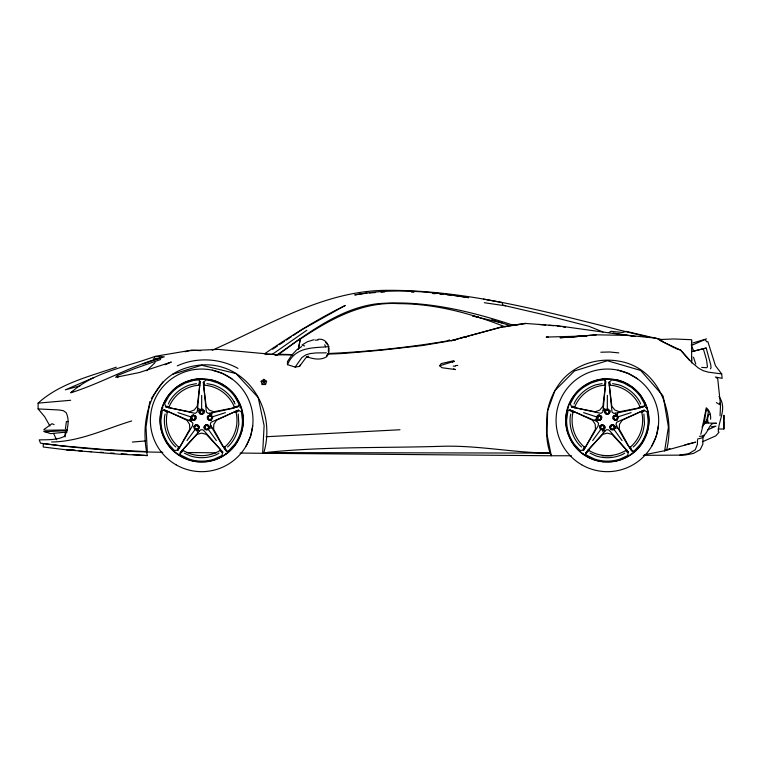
<?xml version="1.0" encoding="UTF-8"?>
<svg xmlns="http://www.w3.org/2000/svg" width="762" height="762" viewBox="0 0 762 762"><rect width="100%" height="100%" fill="white"/><g stroke="black" fill="none" stroke-linecap="round" stroke-linejoin="round"><path stroke-width="1.14" d="M691.639 361.264L691.639 356.302M691.639 344.338L691.639 340.538M718.08 429.006L723.89 429.006L723.9 421.272M723.89 420.053L723.89 415.338L723.89 429.006M240.068 453.057L262.652 453.285L263.862 452.58C278.292 403.279 238.439 351.501 186.338 367.894C149.457 379.124 139.894 422.005 147.352 455.581L118.862 454.162L66.77 449.894L43.243 447.018L43.243 443.56C82.868 448.923 122.834 451.742 162.811 452.276M191.062 421.386L164.363 409.956L162.268 410.699L160.925 420.357A40.548 40.548 0 0 0 162.887 432.968A40.453 40.453 0 0 0 168.707 444.322L174.384 450.437L177.927 450.228L192.491 425.777L192.881 423.224L191.062 421.386L190.786 416.824L192.138 415.28L193.51 414.919L195.882 416.309L196.234 417.69L194.843 420.053L192.1 420.024L191.1 419.014M596.741 421.386L570.033 409.956L567.938 410.699L566.595 420.357A40.548 40.548 0 0 0 568.566 432.968A40.453 40.453 0 0 0 574.386 444.322L580.053 450.437L583.597 450.228L598.17 425.777L598.551 423.224L596.741 421.386L596.465 416.824L597.808 415.28L599.189 414.919L601.551 416.309L601.904 417.69L600.513 420.053L597.77 420.024L596.77 419.014M697.497 440.103L697.421 444.246L695.268 449.78L688.724 453.657L679.733 455.133M702.983 436.112L702.831 444.227L700.202 449.675L693.468 453.428L684.619 455.114L643.328 455.333M318.011 339.347C327.603 337.661 332.222 350.082 326.641 356.778C320.288 360.626 312.906 358.95 306.372 356.616L308.629 356.302L305.829 357.854L299.476 366.389L295.151 367.084L287.436 364.627L287.512 361.464L291.684 355.273L296.589 349.948L301.676 346.577M65.408 428.758L66.399 421.519L68.504 421.548M65.065 436.902L65.265 432.245M200.044 381.648L197.434 410.575L197.015 412.08L195.262 413.366L165.935 406.994L164.649 403.689L168.707 396.402A40.472 40.472 0 0 1 177.708 387.363L185.099 383.105L193.215 380.505L198.691 379.886L200.044 381.648L199.787 384.038M605.714 381.648L603.104 410.575L602.694 412.08L600.932 413.366L571.605 406.994L570.319 403.689L574.386 396.402A40.472 40.472 0 0 1 583.387 387.363L590.779 383.105L598.884 380.505L604.361 379.886L605.714 381.648L605.466 384.038M720.052 415.738L720.528 405.07L717.709 378.666L715.423 377.028L722.157 378.333L721.681 373.913L715.442 365.703L707.86 341.614L706.707 341.814L705.031 339.404L693.096 342.871M328.317 351.558L328.489 348.034M208.312 415.49L207.845 418.357L209.455 419.767L211.474 419.081L211.807 417.062L210.293 415.709L208.369 416.347L207.959 418.338L209.474 419.681L211.398 419.043L211.493 419.957L210.169 420.453L207.674 419.319L207.407 416.585L209.645 414.995L212.141 416.128L212.693 417.624L211.493 419.957M613.981 415.49L613.524 418.357L615.125 419.767L617.144 419.081L617.487 417.062L615.972 415.709L614.048 416.347L613.629 418.338L615.144 419.681L617.068 419.043L617.172 419.957L615.839 420.453L613.343 419.319L613.077 416.585L615.315 414.995L617.811 416.128L618.363 417.624L617.172 419.957M193.986 426.453L193.9 427.873L194.948 429.635L196.634 430.111L198.406 429.377L199.282 426.777L197.463 424.72L194.777 425.272L193.986 426.453L194.52 427.149L196.044 424.634M599.665 426.453L600.065 429.044L602.809 430.016L604.866 428.196L604.952 426.777L603.133 424.72L600.446 425.272L599.665 426.453L601.085 429.082L604.085 429.377M199.044 411.137L200.054 409.499L202.482 409.051L204.33 410.909L204.397 412.328L202.54 414.347L199.863 413.756L199.101 412.556L199.044 411.137L201.635 409.613L201.692 395.364M604.714 411.137L605.723 409.499L608.162 409.051L610.01 410.909L610.067 412.328L608.219 414.347L605.533 413.756L604.771 412.556L604.714 411.137L607.314 409.613L607.362 395.364M607.314 409.613L609.171 410.661L609.2 412.794L606.8 414.414L609.124 412.747L609.114 410.718L607.352 409.718L605.599 410.737L605.533 413.756M197.863 425.806L198.644 425.51L195.758 425.406L197.882 425.596L199.196 428.196M603.533 425.806L604.314 425.51L601.428 425.406L600.189 427.149M240.497 407.746L241.03 407.575A40.729 40.729 0 0 0 232.496 392.62L226.066 386.801L218.551 382.486A40.757 40.757 0 0 0 201.692 378.99A40.757 40.757 0 0 0 184.823 382.486A41.234 41.234 0 0 0 177.308 386.801A41.205 41.205 0 0 0 170.879 392.62A40.729 40.729 0 0 0 162.344 407.575L161.192 411.756A40.862 40.862 0 0 0 160.239 420.357A41.196 41.196 0 0 0 162.239 433.178L165.783 441.093A40.777 40.777 0 0 0 177.375 453.828A40.757 40.757 0 0 0 193.072 460.915A41.262 41.262 0 0 0 201.692 461.839A41.262 41.262 0 0 0 210.302 460.915A40.757 40.757 0 0 0 226 453.828A40.777 40.777 0 0 0 237.592 441.093L241.135 433.178A41.196 41.196 0 0 0 242.916 424.691A40.862 40.862 0 0 0 242.183 411.756L241.03 407.575L240.182 407.403L241.03 407.575M646.166 407.746L646.7 407.575A40.729 40.729 0 0 0 638.165 392.62L631.736 386.801L624.221 382.486A40.757 40.757 0 0 0 607.362 378.99A40.757 40.757 0 0 0 590.502 382.486A41.234 41.234 0 0 0 582.978 386.801A41.205 41.205 0 0 0 576.548 392.62A40.729 40.729 0 0 0 568.014 407.575L566.861 411.756A40.862 40.862 0 0 0 566.128 424.691A41.196 41.196 0 0 0 567.909 433.178L571.452 441.093A40.777 40.777 0 0 0 583.044 453.828A40.757 40.757 0 0 0 594.551 459.781A41.262 41.262 0 0 0 607.362 461.839A41.262 41.262 0 0 0 615.982 460.915A40.757 40.757 0 0 0 631.679 453.828A40.777 40.777 0 0 0 643.261 441.093L646.805 433.178A41.196 41.196 0 0 0 648.595 424.691A40.862 40.862 0 0 0 647.852 411.756L646.7 407.575L645.862 407.403L646.7 407.575M177.375 453.828L177.698 453.371M583.044 453.828L583.378 453.371M209.398 428.177L209.255 426.263L207.045 424.634L204.53 425.729L204.006 427.053L204.216 428.454L206.426 430.082L208.426 429.635L209.398 428.177L212.065 427.892L221.904 444.846L226.8 451.447L228.991 450.437L234.667 444.322A40.453 40.453 0 0 0 240.487 432.968A40.548 40.548 0 0 0 242.449 420.357L241.459 412.08L238.468 410.166L210.998 422.243L210.331 424.31L212.065 427.892M615.067 428.177L614.924 426.263L612.715 424.634L610.2 425.729L609.686 427.053L609.895 428.454L612.096 430.082L614.096 429.635L615.067 428.177L617.734 427.892L627.583 444.846L632.47 451.447L634.67 450.437L640.337 444.322A40.453 40.453 0 0 0 646.157 432.968A40.548 40.548 0 0 0 648.129 420.357L647.129 412.08L644.147 410.166L616.677 422.243L616.001 424.31L617.734 427.892M149.819 401.555L145.999 427.101L147.352 452.123M644.823 454.666L664.635 450.742L668.426 427.158L663.169 396.011M298.275 349.044L300.285 339.071C329.517 319.678 361.95 301.4 398.297 303.628C435.416 303.714 471.03 313.382 505.282 326.888M298.494 349.101L300.285 339.071M209.255 426.263L208.045 429.025L205.94 429.187L204.74 427.558L205.645 424.844L204.787 427.625M610.324 427.558L611.314 424.844L610.324 427.558L609.686 427.053M252.717 425.72L250.631 436.264L246.126 446.018M658.387 425.72L656.301 436.264L651.796 446.018M211.503 415.452L212.065 412.823L231.229 408.699L239.011 406.089L238.725 403.689L234.667 396.402A40.472 40.472 0 0 0 225.666 387.363L218.275 383.105L210.16 380.505L206.102 379.981L203.349 382.229L206.359 412.08L208.121 413.366L212.065 412.823M617.182 415.452L617.734 412.823L636.899 408.699L644.681 406.089L644.404 403.689L640.337 396.402A40.472 40.472 0 0 0 631.336 387.363L623.945 383.105L615.829 380.505L611.772 379.981L609.029 382.229L612.029 412.08L613.791 413.366L617.734 412.823M165.144 413.995L164.573 416.462A37.128 37.128 0 0 0 173.955 445.332L175.851 446.98M570.814 413.995L570.243 416.462A37.128 37.128 0 0 0 579.625 445.332L581.53 446.98M700.811 434.273L704.05 421.205M199.644 380.457L198.72 385.229L199.473 385.143L199.644 386.401L197.234 406.241L194.186 410.032L189.633 411.766L170.021 407.918L168.878 407.375L169.193 406.679L166.535 406.213M222.752 452.19L221.847 455.619L214.284 459.134A40.596 40.596 0 0 1 201.692 461.153A40.596 40.596 0 0 1 189.09 459.134L180.318 454.866L180.261 452.647L200.596 429.797L202.778 429.797L203.997 430.778L222.752 452.19L221.504 450.866M605.314 380.457L604.39 385.229L605.142 385.143L605.314 386.401L602.904 406.241L599.856 410.032L595.312 411.766L575.701 407.918L574.548 407.375L574.862 406.679L572.205 406.213M628.431 452.19L627.526 455.619L619.954 459.134A40.596 40.596 0 0 1 607.362 461.153A40.596 40.596 0 0 1 594.76 459.134L585.997 454.866L585.93 452.647L606.276 429.797L608.447 429.797L609.667 430.778L628.431 452.19L627.174 450.866M265.557 384.524L266.595 381.324L263.871 379.343L261.147 381.314L262.185 384.524L265.557 384.524L263.928 382.153L263.871 379.343M601.713 424.634L601.428 425.406L603.552 425.596L604.866 428.196M154.381 357.397L154.8 356.397L188.7 350.653L218.332 349.396L277.444 354.844L292.551 354.901M168.383 404.022L169.364 401.698A37.119 37.119 0 0 1 190.167 384.848L196.444 383.638M574.053 404.022L575.043 401.698A37.119 37.119 0 0 1 595.836 384.848L602.113 383.638M622.049 440.579L613.715 429.025L614.924 426.263M216.379 440.579L208.045 429.025L208.769 427.111L207.569 425.482L205.683 425.682M207.95 428.968L208.769 427.111M610.457 427.625L611.229 425.701L613.239 425.482L614.439 427.111L613.629 428.968L610.772 429.568M177.365 449.418L178.632 447.037L179.194 447.551L180.07 446.627L189.786 429.168L189.548 424.301L186.88 420.233L168.764 411.813L167.507 411.585L167.354 412.328L163.106 409.975M583.044 449.418L584.302 447.037L584.864 447.551L585.749 446.627L595.455 429.168L595.217 424.301L592.56 420.233L574.434 411.813L573.176 411.585L573.024 412.328L568.776 409.975M177.927 450.228L178.803 448.627M583.597 450.228L584.473 448.627M201.692 378.99L201.692 379.552M607.362 378.99L607.362 379.552M299.476 366.389L300.304 364.969M225.676 453.371L226 453.828M631.346 453.371L631.679 453.828M701.964 426.996L705.088 423.043M598.256 417.481L599.351 415.633M143.113 363.912L164.268 356.826L154.353 356.616C126.244 367.046 93.535 372.018 70.78 392.811C101.765 383.057 130.493 366.208 162.001 357.292M326.488 356.016L327.765 354.073M710.413 368.818L711.041 367.856L710.794 364.95L706.193 348.034L691.772 351.634M199.282 426.777L197.539 429.282L195.415 429.082L186.995 440.579M604.952 426.777L603.209 429.282M193.51 414.919L191.453 417.09L192.1 420.024M597.77 420.024L597.122 417.09L599.189 414.919M151.362 398.44L162.944 381.857M295.151 367.084L301.838 357.597L305.81 354.901L310.029 353.578L316.249 352.92L326.336 352.835M453.457 368.894L455.524 369.57L441.998 367.732L439.655 365.77L441.208 363.579L453.533 360.769M195.786 425.482L194.605 427.13L195.434 428.977L197.453 429.177L198.634 427.539L197.806 425.691L195.786 425.482L197.882 425.596M603.123 429.177L604.314 427.539L603.475 425.691L601.456 425.482L600.275 427.13L601.113 428.977L603.123 429.177L601.113 428.977M287.436 364.627C295.494 346.31 312.744 348.148 328.917 346.624M592.665 440.579L601.085 429.082M262.185 384.524L263.928 382.153L266.595 381.324M209.464 427.673L210.883 425.777M615.134 427.673L616.553 425.777M193.462 420.405L195.529 418.357L195.062 416.271L195.882 416.309M599.142 420.405L601.199 418.357L600.732 416.271L598.694 415.642M704.326 435.712L702.107 437.826L697.525 439.083M208.769 420.224L209.455 419.767L207.169 417.986L207.988 418.205M162.877 407.746L162.344 407.575M568.547 407.746L568.023 407.575M180.261 452.647L181.87 450.866M585.93 452.647L587.54 450.866M160.591 359.521L135.369 368.322L117.386 375.523L115.691 377.323L139.236 372.561L171.307 362.055L165.183 364.712M49.882 425.968L44.653 416.69L38.1 408.918L38.1 403.136C59.655 383.486 89.43 376.447 116.31 367.179M146.714 370.684L155.105 362.569M193.062 415.719L194.986 416.328L195.424 418.309L193.919 419.681L191.995 419.062L191.557 417.081L193.062 415.719M601.094 418.309L599.599 419.681L597.665 419.062L597.237 417.081L598.732 415.719L600.666 416.328L601.523 419.062L600.732 416.271L601.551 416.309M188.862 420.367L190.852 418.567M594.531 420.367L596.532 418.567M227.514 446.989L229.419 445.332A37.128 37.128 0 0 0 237.201 431.902L238.82 424.263L238.239 414.004M633.184 446.989L635.098 445.332A37.128 37.128 0 0 0 642.88 431.902L644.49 424.263L643.909 414.004M179.88 453.847L183.442 450.533L182.775 450.152L183.385 449.037L196.996 434.397L201.692 433.121L206.378 434.397L219.989 449.037L220.599 450.152L219.932 450.533L221.809 452.476M585.559 453.847L589.112 450.533L588.445 450.152L589.055 449.037L602.666 434.397L607.362 433.121L612.057 434.397L625.669 449.037L626.269 450.152L625.612 450.533L627.478 452.476M275.034 354.797L279.34 354.425L278.863 354.263L299.942 338.871M274.968 354.711L277.282 354.74C307.867 333.68 339.119 308.429 377.161 303.762C423.491 299.79 469.611 310.839 513.34 325.269L519.303 324.383M265.805 354.501L272.301 354.34L306.867 330.203M203.444 412.671L201.701 413.766L199.939 412.766L199.93 410.737L201.682 409.718L203.435 410.718L203.444 412.747L201.12 414.414L201.692 413.88L199.101 412.556M272.615 349.225L277.511 345.967M279.464 344.662L284.359 341.395M286.312 340.09L291.208 336.833M293.17 335.528L301.971 329.651L345.262 305.457C317.002 319.297 290.389 336.242 264.366 353.911M609.133 332.508L610.962 331.289L622.564 332.499L626.164 331.384L662.102 339.757M614.439 420.224L615.125 419.767L612.848 417.986L613.524 418.357M219.027 453.152L216.865 454.457A37.1 37.1 0 0 1 190.148 455.867L184.347 453.152M624.697 453.152L622.535 454.457A37.1 37.1 0 0 1 595.817 455.867L590.017 453.152M604.771 412.556L607.362 413.88L609.2 412.794L609.409 413.585M71.18 392.173L73.2 391.125M238.449 411.147L236.02 412.328L235.868 411.585L234.61 411.813L216.494 420.233L213.827 424.301L213.589 429.168L223.304 446.627L224.18 447.551L224.742 447.037L226.8 451.447M644.119 411.147L641.699 412.328L641.537 411.585L640.29 411.813L622.163 420.233L619.496 424.301L619.258 429.168L628.974 446.627L629.85 447.551L630.422 447.037L632.47 451.447M212.198 350.206C268.834 325.507 324.831 289.76 388.744 290.332C477.86 290.179 563.785 317.183 649.738 337.404M236.82 410.937L238.468 410.166M642.49 410.937L644.147 410.166M452.39 362.14L454.457 361.217L439.655 365.77M702.65 441.693L715.766 435.893L719.033 432.206L718.28 431.663C718.642 419.329 727.453 408.422 719.004 396.535M93.697 377.609L65.294 389.858L80.201 385.762M684.952 444.817L695.658 442.141L664.635 450.742L666.674 449.904C675.532 412.985 659.006 366.532 617.172 360.874C596.398 357.645 573.919 365.312 560.699 381.943C553.555 391.087 548.85 401.955 547.087 413.414C546.24 427.358 545.497 442.979 551.317 455.752L571.462 455.752M664.635 450.742L669.969 448.589M177.289 365.893C196.405 356.94 219.627 358.178 238.001 368.398M706.507 338.842L692.801 344.881L691.144 345.034M207.407 416.585L210.293 415.585L211.893 416.995L225.457 412.633M613.077 416.585L615.963 415.585L617.563 416.995L631.127 412.633M449.599 339.947L446.513 341.081C407.394 347.643 367.808 351.749 328.184 353.52M205.102 429.568L205.921 429.273M131.664 420.957C105.394 428.911 79.61 441.693 51.635 441.979M208.369 416.347L210.293 415.709M172.622 374.266L201.692 365.236L236.001 373.542L258.204 397.554L264.119 425.634L262.652 453.285L551.317 455.752L546.973 434.35L547.668 410.651L554.974 390.544L574.481 370.932L607.362 360.721L640.652 370.437L662.397 395.126M197.434 410.575L199.692 409.88M603.104 410.575L605.371 409.88M313.973 339.719L307.353 341.747L301.971 345.062L304.6 345.938M707.669 429.892L715.956 426.129L711.184 426.825M706.193 348.034L691.686 351.596M208.369 425.158L205.492 425.606M614.039 425.158L611.162 425.606M185.109 351.739L191.595 350.091L200.758 350.653M699.402 436.283C707.65 436.893 707.146 426.949 712.641 423.586L716.471 423.253L706.126 422.986M195.32 418.405L195.853 419.062L195.062 416.271M235.649 407.337L238.001 406.832M641.318 407.337L643.671 406.832M525.809 323.279L501.177 327.022L451.209 340.671L455.676 339.995M366.951 293.113L354.759 294.913C392.401 287.826 431.149 291.436 468.659 297.666L454.038 295.466M70.656 400.279L38.1 403.136M267.252 452.361C325.622 446.342 384.543 448.17 443.151 446.246C478.774 445.379 513.855 452.78 549.45 453.085L263.862 452.58M613.715 429.025L611.6 429.273L610.41 427.558M460.915 337.614L466.601 337.033M67.18 431.997L50.683 433.645L43.624 431.273M132.331 442.065L145.742 440.922M567.423 337.242L596.417 334.832L628.745 335.404L656.463 338.214M596.417 334.832L560.041 337.757L577.434 336.68M369.313 292.97L375.19 292.589M381.076 292.217L384.61 291.989M710.394 414.338L709.07 414.423L708.469 415.357L706.545 422.596L703.021 424.272L706.279 407.784C709.889 410.575 710.889 414.928 710.632 419.252M582.073 336.394L586.702 336.109M239.011 406.089L234.182 406.679L234.496 407.375L233.353 407.918L213.741 411.766L209.188 410.032L206.14 406.241L203.73 386.401L203.902 385.143L204.664 385.229L204.283 382.553M644.681 406.089L639.861 406.679L640.175 407.375L639.023 407.918L619.411 411.766L614.867 410.032L611.81 406.241L609.409 386.401L609.571 385.143L610.333 385.229L609.952 382.553M197.329 378.914L210.35 379.6A41.672 41.672 0 0 1 222.533 384.277M602.999 378.914L616.02 379.6A41.672 41.672 0 0 1 628.202 384.277M400.002 429.758L266.138 436.731M44.587 431.759L67.17 430.616L67.332 429.968L45.11 430.254L43.891 429.53L51.987 423.701L54.102 424.634M455.4 365.57L457.752 365.455M327.327 354.168L343.529 353.463L380.857 350.225L422.586 345.519L451.675 340.585L501.644 327.108L526.256 323.498L556.184 325.688M315.135 340.157L318.059 340.071M586.711 335.985L546.144 337.071L548.449 337.175M600.799 352.225L609.657 351.987L618.773 352.892M153.248 358.778L157.963 358.778M602.275 455.752L611.762 455.752M38.1 408.918L58.988 409.975L63.36 410.68L66.189 412.699C69.704 419.919 67.913 429.139 64.732 436.207C57.179 440.226 47.73 439.674 39.224 439.865L40.51 443.189L60.979 445.77L103.718 449.475L147.199 451.647M201.778 411.061L203.921 411.08M186.576 452.514L216.294 452.818M278.863 354.263L292.732 354.587M411.604 292.179L413.947 292.237M75.067 450.123L66.77 449.894L75.067 450.475M453.219 366.112L455.486 366.189M602.999 461.81L611.715 461.81A41.71 41.71 0 0 0 628.202 456.448L631.85 454.076A41.605 41.605 0 0 0 641.071 444.856C647.052 436.588 649.853 426.148 648.805 416.004A41.672 41.672 0 0 0 645.433 403.422L641.071 395.869A41.596 41.596 0 0 0 631.85 386.648L628.193 384.267M701.659 367.417L706.774 367.732L707.469 366.789L706.507 359.769L703.231 348.482M78.619 450.733L82.172 450.98M89.287 451.485L91.659 451.647M99.955 452.237L103.508 452.485M110.614 452.99L114.176 453.238M121.282 453.742L127.206 454.152M133.131 454.571L147.352 455.581M272.301 354.34L277.282 354.74M612.61 383.638L618.896 384.858A37.148 37.148 0 0 1 639.718 401.726L640.671 404.022M206.94 383.638L213.227 384.858A37.148 37.148 0 0 1 234.039 401.726M538.829 324.422L545.706 325.031M549.145 325.326L553.726 325.726M432.787 293.513L435.15 293.732M439.865 294.161L443.408 294.484M446.951 294.818L451.675 295.246M721.681 373.913L708.346 372.161L703.259 370.723L698.764 368.265L691.886 362.626L680.618 350.129L660.797 340.909M195.434 428.977L197.453 429.177M197.539 429.282L198.406 429.377M555.727 325.479L628.65 335.604M478.517 316.859L472.716 316.078L501.92 322.878M484.346 302.724L505.701 305.848L542.068 314.268L588.921 326.288L602.99 331.975M557.165 326.031L560.661 326.565M562.994 326.927L565.328 327.289M630.965 335.975L633.279 336.337M613.162 332.984L635.003 336.471M483.422 299.133L502.101 302.571L502.682 304.943L505.701 305.848M571.605 406.994L573.405 407.337M165.935 406.994L167.726 407.337M600.513 420.053L597.598 419.167M194.843 420.053L191.919 419.167M609.171 410.661L610.01 410.909M204.33 410.909L201.635 409.613M657.53 338.785L661.578 339.995M261.147 381.314L263.928 382.153M491.747 319.745L510.102 325.603M618.03 370.17L628.231 373.485L637.518 378.847M583.587 412.633L597.122 417.09M212.35 370.17L222.552 373.485L231.848 378.847M177.917 412.633L191.453 417.09M659.749 339.862L661.864 340.557M675.161 348.282L680.628 350.12L689.61 360.502M602.809 430.016L605.047 430.778M197.139 430.016L199.377 430.778M570.033 409.956L572.233 410.937M164.363 409.956L166.554 410.937M674.122 347.739L658.787 339.576L673.875 338.957L691.639 339.719L691.639 362.855M607.352 409.718L609.114 410.718M607.371 413.766L605.609 412.766L605.476 410.699M603.39 408.165L605.723 409.499M197.72 408.165L200.054 409.499M716.385 402.622L720.528 405.07L719.776 402.879M222.523 384.267L226.181 386.648A41.596 41.596 0 0 1 235.401 395.869L239.754 403.412A41.672 41.672 0 0 1 243.135 416.014C244.173 426.158 241.383 436.597 235.401 444.856A41.605 41.605 0 0 1 226.181 454.076L222.523 456.448A41.71 41.71 0 0 1 206.045 461.81L197.329 461.81A41.71 41.71 0 0 1 180.832 456.448C165.497 447.789 157.067 428.882 160.925 411.699A41.672 41.672 0 0 1 165.602 399.526L167.973 395.869A41.596 41.596 0 0 1 177.194 386.648L180.851 384.267A41.672 41.672 0 0 1 197.32 378.914M204.006 427.053L204.654 427.558M615.972 415.709L617.487 417.062M615.315 414.995L615.963 415.585M209.645 414.995L210.293 415.585M325.612 342.481L327.755 344.757M612.715 424.634L614.563 427.063M207.045 424.634L208.883 427.063M613.239 425.482L614.439 427.111M615.353 413.29L616.715 415.223M209.683 413.29L211.045 415.223M630.241 448.637L631.441 450.713M224.571 448.637L225.771 450.713M599.789 425.872L601.37 428.682M53.511 433.397L56.626 439.76M602.304 430.111L603.399 432.559M196.634 430.111L197.729 432.559M691.591 346.053L693.801 351.187M234.01 401.698L234.991 404.022M324.793 344.757L325.593 346.853M693.525 357.235L695.773 364.131M203.521 412.794L203.74 413.585M117.386 375.523L117.872 377.676M597.237 417.081L597.665 419.062M191.557 417.081L191.995 419.062M707.555 419.424L708.184 422.881M609.029 382.229L609.257 384.038M203.349 382.229L203.587 384.038M199.863 413.756L199.806 410.699M223.695 447.951A35.29 35.29 0 0 0 236.791 424.053L236.982 420.357A35.29 35.29 0 0 0 235.715 410.975M219.332 450.923A35.29 35.29 0 0 1 201.692 455.647L197.996 455.457A35.29 35.29 0 0 1 182.251 449.809M179.68 447.942A35.29 35.29 0 0 1 166.402 420.348L166.592 416.671A35.29 35.29 0 0 1 167.678 410.975M168.659 407.956A35.29 35.29 0 0 1 200.111 385.105M203.283 385.105A35.29 35.29 0 0 1 234.734 407.956M602.999 378.914A41.672 41.672 0 0 0 586.53 384.267L582.863 386.648A41.596 41.596 0 0 0 573.643 395.869L571.271 399.526A41.672 41.672 0 0 0 566.595 411.699C562.737 428.882 571.167 447.818 586.521 456.448A41.71 41.71 0 0 0 602.98 461.81M629.364 447.951A35.29 35.29 0 0 0 642.461 424.053L642.652 420.357A35.29 35.29 0 0 0 641.385 410.975M626.793 449.818A35.29 35.29 0 0 1 607.362 455.647L603.675 455.457A35.29 35.29 0 0 1 587.921 449.809M585.359 447.942A35.29 35.29 0 0 1 572.081 420.348L572.262 416.671A35.29 35.29 0 0 1 573.348 410.975M574.329 407.956A35.29 35.29 0 0 1 605.78 385.105M608.962 385.105A35.29 35.29 0 0 1 640.404 407.956M706.069 410.747L704.355 422.043L706.593 420.824L708.298 412.613L708.184 411.318L706.507 409.47L706.069 410.747M176.032 464.791A51.311 51.311 0 0 0 252.994 420.357A51.311 51.311 0 0 0 176.032 375.923A51.311 51.311 0 0 0 176.032 464.791M581.711 464.791A51.311 51.311 0 0 0 658.673 420.357A51.311 51.311 0 0 0 581.711 375.923A51.311 51.311 0 0 0 581.711 464.791"/></g></svg>
